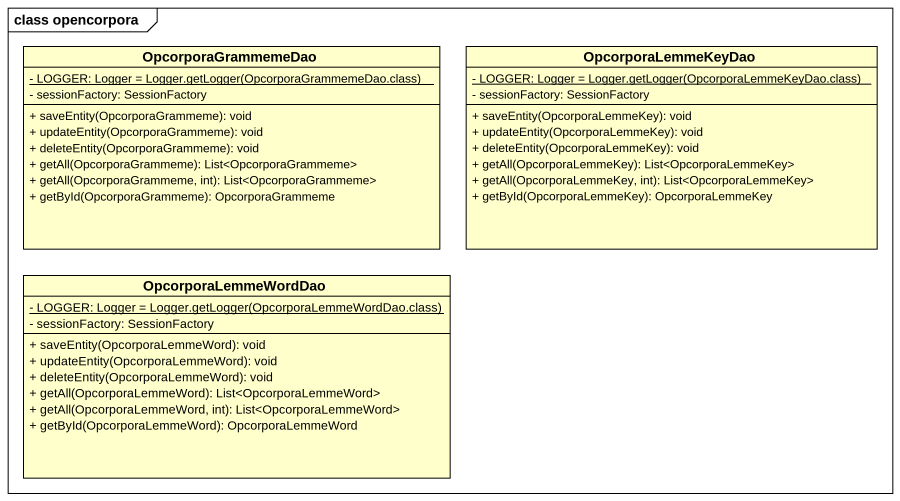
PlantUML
@startuml
mainframe class opencorpora
hide circle
hide empty members
skinparam classAttributeIconSize 0
class OpcorporaGrammemeDao {
  {static} {field} - LOGGER: Logger = Logger.getLogger(OpcorporaGrammemeDao.class)
  - sessionFactory: SessionFactory
  + saveEntity(OpcorporaGrammeme): void
  + updateEntity(OpcorporaGrammeme): void
  + deleteEntity(OpcorporaGrammeme): void
  + getAll(OpcorporaGrammeme): List<OpcorporaGrammeme>
  + getAll(OpcorporaGrammeme, int): List<OpcorporaGrammeme>
  + getById(OpcorporaGrammeme): OpcorporaGrammeme
}
class OpcorporaLemmeKeyDao {
  {static} {field} - LOGGER: Logger = Logger.getLogger(OpcorporaLemmeKeyDao.class)
  - sessionFactory: SessionFactory
  + saveEntity(OpcorporaLemmeKey): void
  + updateEntity(OpcorporaLemmeKey): void
  + deleteEntity(OpcorporaLemmeKey): void
  + getAll(OpcorporaLemmeKey): List<OpcorporaLemmeKey>
  + getAll(OpcorporaLemmeKey, int): List<OpcorporaLemmeKey>
  + getById(OpcorporaLemmeKey): OpcorporaLemmeKey
}
class OpcorporaLemmeWordDao {
  {static} {field} - LOGGER: Logger = Logger.getLogger(OpcorporaLemmeWordDao.class)
  - sessionFactory: SessionFactory
  + saveEntity(OpcorporaLemmeWord): void
  + updateEntity(OpcorporaLemmeWord): void
  + deleteEntity(OpcorporaLemmeWord): void
  + getAll(OpcorporaLemmeWord): List<OpcorporaLemmeWord>
  + getAll(OpcorporaLemmeWord, int): List<OpcorporaLemmeWord>
  + getById(OpcorporaLemmeWord): OpcorporaLemmeWord
}
@enduml
